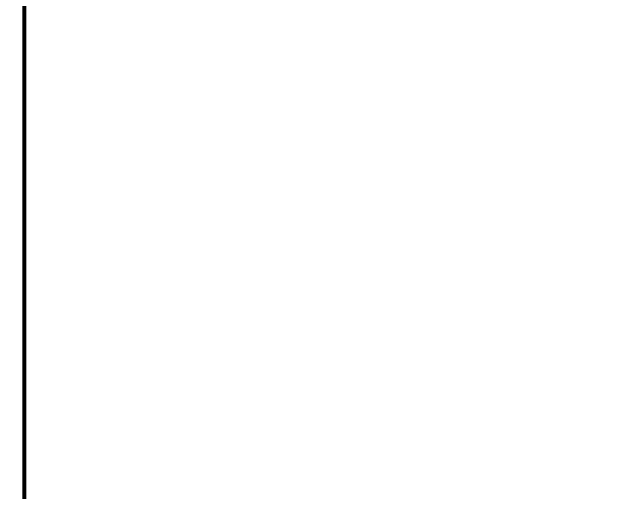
# Model space of a CAD drawing. Extents: x -160106 to 966792, y -663931 to 1550022.
# Drawn here: x -42630 to -41929, y -86090 to -85530 of the extents above; entities that cross this region are included whole.
import ezdxf
from ezdxf.enums import TextEntityAlignment as Align
from ezdxf.xclip import XClip

# ---------------------------------------------------------------- set-up
doc = ezdxf.new("R2010")
doc.units = 0
doc.layers.add('0-cxFrame', color=155, linetype='Continuous')
doc.layers.add('20剖面图$0$A-LIN-V', color=9, linetype='Continuous')
doc.layers.add('0-cxText', color=131, linetype='Continuous', lineweight=25)
doc.styles.add('cx_tuming', font='simhei.ttf')
doc.styles.add('cx_tuqian1', font='')
doc.styles.add('黑体', font='simhei.ttf', dxfattribs={"height": 12})
doc.styles.get('cx_tuqian1').set_extended_font_data('SimSun')

# ---------------------------------------------------------------- blocks, each defined once
blk = doc.blocks.new('TK22.A2 L(Dragon)')
at = {"layer": '0-cxFrame', "const_width": 0.5}
blk.add_lwpolyline([(-80, 10), (-574, 10), (-574, 410), (-80, 410)], close=True, dxfattribs=at)
at = {"style": '黑体', "flags": 4}
blk.add_attdef('图幅', text='', height=3.3, dxfattribs=at).set_placement((-40, 3), align=Align.RIGHT)
at = {"layer": '0-cxText', "flags": 4}
for tag, height, style, p in [('建设单位', 3.5, 'cx_tuming', (-45, 240)), ('项目名称', 3.5, 'cx_tuming', (-45, 210)), ('子项名称', 3.5, 'cx_tuming', (-45, 180)), ('工程编号', 3.3, 'cx_tuqian1', (-35, 165)), ('图名1', 3.5, 'cx_tuming', (-45, 87)), ('图名2', 3.5, 'cx_tuming', (-45, 79)), ('图名3', 3.5, 'cx_tuming', (-45, 71)), ('出图日期', 3.3, 'cx_tuqian1', (-39, 60)), ('专业', 3.3, 'cx_tuqian1', (-55, 52)), ('版次', 3.3, 'cx_tuqian1', (-20, 44)), ('图号', 3.3, 'cx_tuqian1', (-55, 44))]:
    blk.add_attdef(tag, text='', height=height, dxfattribs=dict(at, style=style)).set_placement(p, align=Align.MIDDLE)
at = {"layer": 'Defpoints', "color": 6, "flags": 4}
for tag, height, style, p in [('tufu', 3.3, '黑体', (-12, 12)), ('dwfname', 4, 'cx_tuqian1', (-80, 3))]:
    blk.add_attdef(tag, text='', height=height, dxfattribs=dict(at, style=style)).set_placement(p, align=Align.RIGHT)
blk = doc.blocks.new('20250911162422')
at = {"layer": '20剖面图$0$A-LIN-V'}
blk.add_line((38.28, 15800), (-5372.08, 15800), dxfattribs=at)

msp = doc.modelspace()

# ---------------------------------------------------------------- block references
at = {"ltscale": 100}
ref = msp.add_blockref('20250911162422', (-37563, -101413.89), dxfattribs=at)
XClip(ref).set_block_clipping_path([(-707.5583296459, 14655.2594950696), (387.8619593782, 16488.0939963564)])
at = {"layer": '0-cxFrame', "xscale": 9, "yscale": 9, "zscale": 9, "rotation": 270}
msp.add_blockref('TK22.A2 L(Dragon)', (-42706.09, -86825.19), dxfattribs=at)

doc.saveas('drawing.dxf')
